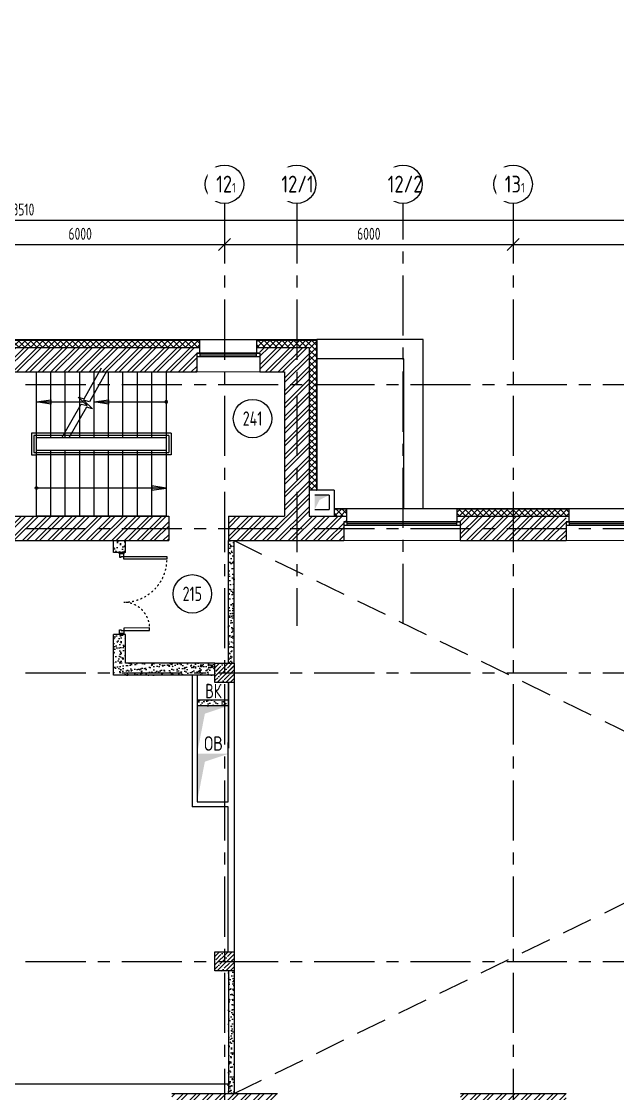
# Model space of a CAD drawing. Header units: millimetres. Extents: x -9318 to 9016603, y 0 to 838141.
# Drawn here: x 89182 to 101573, y 332258 to 354557 of the extents above; entities that cross this region are included whole.
import ezdxf
from ezdxf import colors
from ezdxf.entities.mleader import LeaderData, LeaderLine
from ezdxf.enums import TextEntityAlignment as Align
from ezdxf.math import Vec2, Vec3

# ---------------------------------------------------------------- set-up
doc = ezdxf.new("R2010")
doc.units = ezdxf.units.MM
for name, pattern in [('ACAD_ISO03W100', [30, 12, -18]), ('CENTER', [2, 1.25, -0.25, 0.25, -0.25]), ('DASHED', [19.05, 12.7, -6.35])]:
    doc.linetypes.add(name, pattern=pattern)
doc.layers.get('Defpoints').update_dxf_attribs({"color": 8})
doc.layers.add('АР_новое окно', color=160, linetype='Continuous')
doc.layers.add('АР_Номер помещения', color=1, linetype='Continuous', lineweight=25)
doc.styles.add('ICOCPEUR', font='isocpeur.ttf')
doc.styles.add('ISOCPEUR', font='isocpeur.ttf', dxfattribs={"width": 0.7})
doc.styles.add('ГОСТ 2.304', font='isocpeur.ttf', dxfattribs={"width": 0.7})
doc.dimstyles.new('СПДС', dxfattribs={"dimscale": 100, "dimtxt": 2.5, "dimasz": 2.5, "dimexe": 1.5, "dimexo": 0, "dimgap": 1, "dimtad": 1, "dimdec": 0, "dimrnd": 1, "dimtxsty": 'ГОСТ 2.304', "dimblk": 'OBLIQUE', "dimcen": 2.5, "dimdle": 1.5, "dimadec": 0, "dimazin": 2, "dimtfac": 0.75, "dimtdec": 0, "dimtmove": 1, "dimatfit": 3, "dimfxl": 1, "dimtolj": 1, "dimarcsym": 1})
pattern_1 = [(50, (140697.8, 216407.27), (215.17805, -18.82564), [22.5, -247.5]), (355, (140697.8, 216407.27), (-41.6254, 225.65764), [18, -198]), (100.45144, (140715.72, 216405.7), (173.55265, 206.832), [19.12206, -210.34263]), (46.1842, (140697.8, 216467.27), (320.1724, -49.6558), [33.75, -371.25]), (96.63564, (140724.47, 216463.14), (280.3986, 292.2356), [28.6831, -315.5141]), (351.18416, (140697.8, 216467.27), (280.3986, 292.2356), [27, -297]), (21, (140727.8, 216452.27), (179.07212, -120.78567), [22.5, -247.5]), (326, (140727.8, 216452.27), (72.9946, 217.545), [18, -198]), (71.45144, (140742.72, 216442.2), (252.0667, 96.75935), [19.12206, -210.34263]), (37.5, (140697.79, 216407.274), (3.647957, 99.868156), [0, -195.6, 0, -201, 0, -198.75]), (7.5, (140697.79, 216407.27), (78.92086, 118.32351), [0, -114.6, 0, -191.1, 0, -75.75]), (327.5, (140630.89, 216407.274), (160.14673, -6.76646), [0, -75, 0, -234, 0, -310.5]), (317.5, (140600.9, 216407.27), (174.95585, 30.0315), [0, -97.5, 0, -155.4, 0, -220.5])]
pattern_2 = [(45, (-887977.62, 380834.13), (-132.58252, 132.58252), []), (45, (-887889.23, 380834.13), (-132.58252, 132.58252), [])]

# ---------------------------------------------------------------- blocks, each defined once
blk = doc.blocks.new('*U924')
h = blk.add_hatch(color=8)
h.dxf.hatch_style = 1
edge = h.paths.add_edge_path()
edge.add_arc((0, 0), 27.6, 359.64, 719.64)
h = blk.add_hatch(color=8)
h.dxf.hatch_style = 1
h.paths.add_polyline_path([(1200, -44), (1200, 44), (1500, 0)])
at = {"color": 8}
blk.add_line((1500, 0), (0, 0), dxfattribs=at)
blk.add_lwpolyline([(1200, 44), (1200, -44), (1500, 0), (1200, 44)], dxfattribs=at)
blk.add_circle((0, 0), 27.6, dxfattribs=at)
blk = doc.blocks.new('*U925')
h = blk.add_hatch(color=8)
h.dxf.hatch_style = 1
edge = h.paths.add_edge_path()
edge.add_arc((0, 0), 27.6, 359.64, 719.64)
h = blk.add_hatch(color=8)
h.dxf.hatch_style = 1
h.paths.add_polyline_path([(2398, -44), (2398, 44), (2698, 0)])
at = {"color": 8}
blk.add_line((2698, 0), (0, 0), dxfattribs=at)
blk.add_lwpolyline([(2398, 44), (2398, -44), (2698, 0), (2398, 44)], dxfattribs=at)
blk.add_circle((0, 0), 27.6, dxfattribs=at)
blk = doc.blocks.new('*U17')
at = {"layer": 'АР_новое окно', "color": 8, "lineweight": 20}
for p, q in [((0, 3800), (-70, 3800)), ((0, 0), (-70, 0))]:
    blk.add_line(p, q, dxfattribs=at)
at = {"layer": 'АР_новое окно', "color": 8}
for p, q in [((-70, 3800), (-70, 0)), ((-70, 0), (-70, 3800)), ((0, 3800), (0, 0)), ((0, 3730), (-70, 3730)), ((-35, 3730), (-35, 70)), ((0, 70), (-70, 70))]:
    blk.add_line(p, q, dxfattribs=at)
blk = doc.blocks.new('*U799')
at = {"layer": 'АР_новое окно', "color": 8, "lineweight": 20}
for p, q in [((0, 2420), (-70, 2420)), ((0, 0), (-70, 0))]:
    blk.add_line(p, q, dxfattribs=at)
at = {"layer": 'АР_новое окно', "color": 8}
for p, q in [((-70, 2420), (-70, 0)), ((-70, 0), (-70, 2420)), ((0, 2350), (-70, 2350)), ((-35, 2350), (-35, 70)), ((0, 2420), (0, 0)), ((0, 70), (-70, 70))]:
    blk.add_line(p, q, dxfattribs=at)
blk = doc.blocks.new('*U801')
at = {"layer": 'АР_новое окно', "color": 8, "lineweight": 20}
for p, q in [((0, 1310), (-70, 1310)), ((0, 0), (-70, 0))]:
    blk.add_line(p, q, dxfattribs=at)
at = {"layer": 'АР_новое окно', "color": 8}
for p, q in [((-70, 1310), (-70, 0)), ((-70, 0), (-70, 1310)), ((0, 1240), (-70, 1240)), ((-35, 1240), (-35, 70)), ((0, 1310), (0, 0)), ((0, 70), (-70, 70))]:
    blk.add_line(p, q, dxfattribs=at)
blk = doc.blocks.new('_Oblique')
at = {"color": 8, "linetype": 'ByBlock', "lineweight": -2}
blk.add_line((-0.5, -0.5), (0.5, 0.5), dxfattribs=at)
blk = doc.blocks.new('*D1325')
at = {"color": 8, "lineweight": -2, "ltscale": 100, "transparency": 16777216}
for p, q in [((93402, 350407), (93402, 349765)), ((87402, 350288), (87402, 349765)), ((87252, 349915), (93552, 349915))]:
    blk.add_line(p, q, dxfattribs=at)
at = {"layer": 'Defpoints', "color": 0, "ltscale": 100, "transparency": 16777216}
for p in [(93402, 350407), (87402, 350288), (93402, 349915)]:
    blk.add_point(p, dxfattribs=at)
at = {"color": 8, "lineweight": -2, "ltscale": 100, "transparency": 16777216, "xscale": 250, "yscale": 250, "zscale": 250, "rotation": 180}
blk.add_blockref('_Oblique', (87402, 349915), dxfattribs=at)
at = {"color": 8, "lineweight": -2, "ltscale": 100, "transparency": 16777216, "xscale": 250, "yscale": 250, "zscale": 250}
blk.add_blockref('_Oblique', (93402, 349915), dxfattribs=at)
at = {"color": 8, "ltscale": 100, "transparency": 16777216, "insert": (90402, 350140), "char_height": 250, "attachment_point": 5, "style": 'ГОСТ 2.304'}
blk.add_mtext('\\A1;6000', dxfattribs=at)
blk = doc.blocks.new('*D1326')
at = {"color": 8, "lineweight": -2, "ltscale": 100, "transparency": 16777216}
for p, q in [((93402, 350376), (93402, 349765)), ((99402, 350451), (99402, 349765)), ((93252, 349915), (99552, 349915))]:
    blk.add_line(p, q, dxfattribs=at)
at = {"layer": 'Defpoints', "color": 0, "ltscale": 100, "transparency": 16777216}
for p in [(93402, 350376), (99402, 350451), (99402, 349915)]:
    blk.add_point(p, dxfattribs=at)
at = {"color": 8, "lineweight": -2, "ltscale": 100, "transparency": 16777216, "xscale": 250, "yscale": 250, "zscale": 250, "rotation": 180}
blk.add_blockref('_Oblique', (93402, 349915), dxfattribs=at)
at = {"color": 8, "lineweight": -2, "ltscale": 100, "transparency": 16777216, "xscale": 250, "yscale": 250, "zscale": 250}
blk.add_blockref('_Oblique', (99402, 349915), dxfattribs=at)
at = {"color": 8, "ltscale": 100, "transparency": 16777216, "insert": (96402, 350140), "char_height": 250, "attachment_point": 5, "style": 'ГОСТ 2.304'}
blk.add_mtext('\\A1;6000', dxfattribs=at)
blk = doc.blocks.new('*D1327')
at = {"color": 8, "lineweight": -2, "ltscale": 100, "transparency": 16777216}
for p, q in [((99402, 350451), (99402, 349765)), ((105402, 350488), (105402, 349765)), ((99252, 349915), (105552, 349915))]:
    blk.add_line(p, q, dxfattribs=at)
at = {"layer": 'Defpoints', "color": 0, "ltscale": 100, "transparency": 16777216}
for p in [(99402, 350451), (105402, 350488), (105402, 349915)]:
    blk.add_point(p, dxfattribs=at)
at = {"color": 8, "lineweight": -2, "ltscale": 100, "transparency": 16777216, "xscale": 250, "yscale": 250, "zscale": 250, "rotation": 180}
blk.add_blockref('_Oblique', (99402, 349915), dxfattribs=at)
at = {"color": 8, "lineweight": -2, "ltscale": 100, "transparency": 16777216, "xscale": 250, "yscale": 250, "zscale": 250}
blk.add_blockref('_Oblique', (105402, 349915), dxfattribs=at)
at = {"color": 8, "ltscale": 100, "transparency": 16777216, "insert": (102402, 350140), "char_height": 250, "attachment_point": 5, "style": 'ГОСТ 2.304'}
blk.add_mtext('\\A1;6000', dxfattribs=at)
blk = doc.blocks.new('*D1332')
at = {"color": 8, "lineweight": -2, "ltscale": 100, "transparency": 16777216}
for p, q in [((57402, 350420), (57402, 350570)), ((120912, 350420), (120912, 350570)), ((57252, 350420), (121062, 350420))]:
    blk.add_line(p, q, dxfattribs=at)
at = {"layer": 'Defpoints', "color": 0, "ltscale": 100, "transparency": 16777216}
for p in [(57402, 350420), (120912, 350420), (120912, 350420)]:
    blk.add_point(p, dxfattribs=at)
at = {"color": 8, "lineweight": -2, "ltscale": 100, "transparency": 16777216, "xscale": 250, "yscale": 250, "zscale": 250, "rotation": 180}
blk.add_blockref('_Oblique', (57402, 350420), dxfattribs=at)
at = {"color": 8, "lineweight": -2, "ltscale": 100, "transparency": 16777216, "xscale": 250, "yscale": 250, "zscale": 250}
blk.add_blockref('_Oblique', (120912, 350420), dxfattribs=at)
at = {"color": 8, "ltscale": 100, "transparency": 16777216, "insert": (89157, 350645), "char_height": 250, "attachment_point": 5, "style": 'ГОСТ 2.304'}
blk.add_mtext('\\A1;63510', dxfattribs=at)
blk = doc.blocks.new('*U1017')
at = {"layer": 'АР_Номер помещения', "color": 8}
blk.add_circle((-11949, 1922), 400, dxfattribs=at)
at = {"color": 8, "style": 'ISOCPEUR', "width": 0.7, "flags": 1}
blk.add_attdef('КАТЕГОРИЯ', (-499, -2092), '', height=250, dxfattribs=at)
at = {"layer": 'АР_Номер помещения', "color": 8, "style": 'ISOCPEUR', "width": 0.7}
blk.add_attdef('НОМЕР_ПОМЕЩЕНИЯ', text='', height=300, dxfattribs=at).set_placement((-11949, 1922), align=Align.MIDDLE_CENTER)
blk = doc.blocks.new('*U1132')
at = {"layer": 'АР_Номер помещения', "color": 8}
blk.add_circle((-18459, 2940), 400, dxfattribs=at)
at = {"color": 8, "style": 'ISOCPEUR', "width": 0.7, "flags": 1}
blk.add_attdef('КАТЕГОРИЯ', (-499, -2092), '', height=250, dxfattribs=at)
at = {"layer": 'АР_Номер помещения', "color": 8, "style": 'ISOCPEUR', "width": 0.7}
blk.add_attdef('НОМЕР_ПОМЕЩЕНИЯ', text='', height=300, dxfattribs=at).set_placement((-18459, 2940), align=Align.MIDDLE_CENTER)
blk = doc.blocks.new('_DotSmall')
at = {"color": 8, "linetype": 'ByBlock', "const_width": 0.5}
blk.add_lwpolyline([(-0.0625, 0, 1), (0.0625, 0, 1)], format="xyb", close=True, dxfattribs=at)
blk = doc.blocks.new('Дверь 1700')
at = {"color": 8}
for points in [[(80, 85), (80, 985), (133, 985), (133, 85)], [(1565, 620), (1567, 85), (1620, 85), (1620, 620)]]:
    blk.add_lwpolyline(points, close=True, dxfattribs=at)
at = {"color": 8, "ltscale": 100}
blk.add_lwpolyline([(1620, 85), (1620, 620)], dxfattribs=at)
at = {"color": 8}
for points in [[(0, 0), (0, 85), (21, 85), (21, 0), (0, 0)], [(21, 85), (21, 0), (96, 0), (96, 32), (80, 32), (80, 85), (21, 85)], [(1679, 85), (1679, 0), (1604, 0), (1604, 32), (1620, 32), (1620, 85), (1679, 85)], [(1700, 0), (1700, 85), (1679, 85), (1679, 0), (1700, 0)]]:
    blk.add_lwpolyline(points, dxfattribs=at)
at = {"color": 8, "linetype": 'ACAD_ISO03W100', "ltscale": 3}
for centre, radius, start, end in [((130, 84), 902, 0.0681, 93.207), ((1571, 84), 539, 84.7636, 179.866)]:
    blk.add_arc(centre, radius, start, end, dxfattribs=at)

msp = doc.modelspace()

# ---------------------------------------------------------------- hatches: boundary and pattern name
at = {"ltscale": 100}
h = msp.add_hatch(dxfattribs=at)
h.set_pattern_fill('ANSI37', color=256, scale=700)
h.set_pattern_definition([(45, (-885477.94, 383670.1), (-61.871843, 61.871843), []), (135, (-885477.94, 383670.1), (-61.871843, -61.871843), [])])
h.paths.add_polyline_path([(92892.03, 347777.96), (87142.03, 347777.96), (87142.03, 344267.96), (86577.03, 344267.96), (86577.03, 344417.96), (86992.03, 344417.96), (86992.03, 347927.96), (92892.03, 347927.96)])
h = msp.add_hatch(dxfattribs=at)
h.set_pattern_fill('ANSI37', color=256, scale=700)
h.set_pattern_definition([(45, (-882422.94, 380160.1), (-61.871843, 61.871843), []), (135, (-882422.94, 380160.1), (-61.871843, -61.871843), [])])
h.paths.add_polyline_path([(95162.03, 344804.41), (95162.03, 347777.96), (94072.03, 347777.96), (94072.03, 347927.96), (95312.03, 347927.96), (95312.03, 344804.41)])
h = msp.add_hatch(dxfattribs=at)
h.set_pattern_fill('ANSI32', color=256, scale=500)
h.set_pattern_definition(pattern_2)
h.paths.add_polyline_path([(92827.03, 347777.96), (87142.03, 347777.96), (87142.03, 344267.96), (86642.03, 344267.96), (86642.03, 343757.96), (92242.03, 343757.96), (92242.03, 344267.96), (87652.03, 344267.96), (87652.03, 347267.96), (92827.03, 347267.96)])
h = msp.add_hatch(dxfattribs=at)
h.set_pattern_fill('ANSI32', color=256, scale=500)
h.set_pattern_definition([(45, (-895980.59, 380834.13), (-132.58252, 132.58252), []), (45, (-895892.2, 380834.13), (-132.58252, 132.58252), [])])
h.paths.add_polyline_path([(96758.95, 345315.85), (96721.93, 345315.85)])
h.paths.add_polyline_path([(95882.03, 343757.96), (95882.03, 344149.04), (95947.03, 344149.04), (95947.03, 344267.96), (95162.03, 344267.96), (95162.03, 347777.96), (94137.03, 347777.96), (94137.03, 347267.96), (94652.03, 347267.96), (94652.03, 344267.96), (93482.03, 344267.96), (93482.03, 343757.96)])
h.paths.add_polyline_path([(98302.03, 344149.04), (98302.03, 343757.96), (100502.03, 343757.96), (100502.03, 344267.96), (98237.03, 344267.96), (98237.03, 344149.04)])
h = msp.add_hatch(color=256)
h.dxf.hatch_style = 1
h.paths.add_polyline_path([(89792.03, 346598.69), (89792.03, 346687.22), (89492.03, 346642.96)])
for points in [[(95279.38, 344404.41), (95379.38, 344604.41), (95579.38, 344704.41), (95279.38, 344704.41)], [(92832.02, 339323.2), (92994.52, 340160.7), (93482.02, 340323.2), (92832.02, 340323.2)], [(92831.89, 338323.96), (92994.39, 339161.46), (93481.89, 339323.96), (92831.89, 339323.96)]]:
    msp.add_hatch(color=256).paths.add_polyline_path(points)
h = msp.add_hatch(dxfattribs=at)
h.set_pattern_fill('ANSI37', color=256, scale=700)
h.set_pattern_definition([(45, (140697.79, 216407.274), (-61.871843, 61.871843), []), (135, (140697.79, 216407.274), (-61.871843, -61.871843), [])])
h.paths.add_polyline_path([(95947.03, 344417.96), (95679.38, 344417.96), (95679.38, 344267.96), (95947.03, 344267.96)])
h = msp.add_hatch(dxfattribs=at)
h.set_pattern_fill('ANSI37', color=256, scale=700)
h.set_pattern_definition([(45, (-877802.94, 380160.1), (-61.871843, 61.871843), []), (135, (-877802.94, 380160.1), (-61.871843, -61.871843), [])])
h.paths.add_polyline_path([(100567.03, 344267.96), (98237.03, 344267.96), (98237.03, 344417.96), (100567.03, 344417.96)])
h = msp.add_hatch(dxfattribs=at)
h.set_pattern_fill('AR-CONC', color=256, scale=30)
h.set_pattern_definition(pattern_1)
h.paths.add_polyline_path([(91341.81, 343757.96), (91092.03, 343757.96), (91092.03, 343748.51), (91341.81, 343757.97), (91342.03, 343507.96), (91341.81, 343757.97), (91092.03, 343748.51), (91092.03, 343507.96), (91342.03, 343507.96)])
h = msp.add_hatch(dxfattribs=at)
h.set_pattern_fill('AR-CONC', color=256, scale=30)
h.set_pattern_definition(pattern_1)
h.paths.add_polyline_path([(93601.81, 343757.96), (93481.81, 343757.96), (93481.81, 343757.94), (93601.81, 343757.97), (93601.81, 341906.15), (93601.81, 343757.97), (93481.81, 343757.94), (93482.03, 341207.96), (93602.03, 341207.96)])
h = msp.add_hatch(dxfattribs=at)
h.set_pattern_fill('AR-CONC', color=256, scale=30)
h.set_pattern_definition(pattern_1)
h.paths.add_polyline_path([(91341.81, 341807.96), (91221.81, 341807.96), (91092.03, 341807.94), (91341.81, 341807.97), (91342.03, 341557.96), (91341.81, 341807.97), (91092.03, 341807.94), (91092.03, 340957.96), (93202.03, 340957.96), (93202.03, 341207.96), (91342.03, 341207.96)])
h = msp.add_hatch(dxfattribs=at)
h.set_pattern_fill('AR-CONC', color=256, scale=30)
h.set_pattern_definition([(50, (5479.64, 217453.95), (215.17805, -18.82564), [22.5, -247.5]), (355, (5479.64, 217453.95), (-41.6254, 225.65764), [18, -198]), (100.45144, (5497.57, 217452.38), (173.55265, 206.832), [19.12206, -210.34263]), (46.1842, (5479.64, 217513.95), (320.1724, -49.6558), [33.75, -371.25]), (96.63564, (5506.32, 217509.8), (280.3986, 292.2356), [28.6831, -315.5141]), (351.18416, (5479.64, 217513.95), (280.3986, 292.2356), [27, -297]), (21, (5509.64, 217498.95), (179.07212, -120.78567), [22.5, -247.5]), (326, (5509.64, 217498.95), (72.9946, 217.545), [18, -198]), (71.45144, (5524.56, 217488.89), (252.0667, 96.75935), [19.12206, -210.34263]), (37.5, (5479.64, 217453.95), (3.647957, 99.868156), [0, -195.6, 0, -201, 0, -198.75]), (7.5, (5479.64, 217453.95), (78.92086, 118.32351), [0, -114.6, 0, -191.1, 0, -75.75]), (327.5, (5412.74, 217453.95), (160.14673, -6.76646), [0, -75, 0, -234, 0, -310.5]), (317.5, (5382.74, 217453.95), (174.95585, 30.0315), [0, -97.5, 0, -155.4, 0, -220.5])])
h.paths.add_polyline_path([(93202.03, 341208.28), (92832.03, 341208.28), (92832.03, 341088.28), (93202.03, 341088.28)])
h = msp.add_hatch(dxfattribs=at)
h.set_pattern_fill('ANSI35', color=256, scale=500)
h.set_pattern_definition([(45, (-863850.06, 381079.76), (-88.388348, 88.388348), []), (45, (-863761.68, 381079.76), (-88.388348, 88.388348), [156.25, -31.25, 0, -31.25])])
h.paths.add_polyline_path([(93602.03, 341208.28), (93202.03, 341208.28), (93202.03, 340808.28), (93602.03, 340808.28)])
h = msp.add_hatch(dxfattribs=at)
h.set_pattern_fill('ANSI35', color=256, scale=500)
h.set_pattern_definition([(45, (-863850.06, 381079.43), (-88.388348, 88.388348), []), (45, (-863761.68, 381079.43), (-88.388348, 88.388348), [156.25, -31.25, 0, -31.25])])
h.paths.add_polyline_path([(93602.03, 341207.96), (93202.03, 341207.96), (93202.03, 340807.96), (93602.03, 340807.96)])
h = msp.add_hatch(dxfattribs=at)
h.set_pattern_fill('AR-CONC', color=256, scale=30)
h.set_pattern_definition([(50, (5759.64, 216686.5), (215.17805, -18.82564), [22.5, -247.5]), (355, (5759.64, 216686.5), (-41.6254, 225.65764), [18, -198]), (100.45144, (5777.57, 216684.94), (173.55265, 206.832), [19.12206, -210.34263]), (46.1842, (5759.64, 216746.5), (320.1724, -49.6558), [33.75, -371.25]), (96.63564, (5786.32, 216742.37), (280.3986, 292.2356), [28.6831, -315.5141]), (351.18416, (5759.64, 216746.5), (280.3986, 292.2356), [27, -297]), (21, (5789.64, 216731.5), (179.07212, -120.78567), [22.5, -247.5]), (326, (5789.64, 216731.5), (72.9946, 217.545), [18, -198]), (71.45144, (5804.56, 216721.44), (252.0667, 96.75935), [19.12206, -210.34263]), (37.5, (5759.64, 216686.51), (3.647957, 99.868156), [0, -195.6, 0, -201, 0, -198.75]), (7.5, (5759.64, 216686.51), (78.92086, 118.32351), [0, -114.6, 0, -191.1, 0, -75.75]), (327.5, (5692.74, 216686.51), (160.14673, -6.76646), [0, -75, 0, -234, 0, -310.5]), (317.5, (5662.74, 216686.51), (174.95585, 30.0315), [0, -97.5, 0, -155.4, 0, -220.5])])
h.paths.add_polyline_path([(93482.03, 340440.84), (92832.03, 340440.84), (92832.03, 340320.84), (93482.03, 340320.84)])
h = msp.add_hatch(dxfattribs=at)
h.set_pattern_fill('ANSI35', color=256, scale=500)
h.set_pattern_definition([(45, (-863850.06, 375079.43), (-88.388348, 88.388348), []), (45, (-863761.68, 375079.43), (-88.388348, 88.388348), [156.25, -31.25, 0, -31.25])])
h.paths.add_polyline_path([(93602.03, 335207.96), (93202.03, 335207.96), (93202.03, 334807.96), (93602.03, 334807.96)])
h = msp.add_hatch(dxfattribs=at)
h.set_pattern_fill('AR-CONC', color=256, scale=30)
h.set_pattern_definition(pattern_1)
h.paths.add_polyline_path([(93602.03, 334807.96), (93482.03, 334807.96), (93482.03, 332257.96), (93602.03, 332257.96)])
h = msp.add_hatch(dxfattribs=at)
h.set_pattern_fill('ANSI32', color=256, scale=500)
h.set_pattern_definition(pattern_2)
h.paths.add_polyline_path([(94507.03, 332257.96), (92307.03, 332257.96), (92307.03, 331617.96), (94507.03, 331617.96)])
h = msp.add_hatch(dxfattribs=at)
h.set_pattern_fill('ANSI32', color=256, scale=500)
h.set_pattern_definition(pattern_2)
h.paths.add_polyline_path([(100507.03, 332257.96), (98307.03, 332257.96), (98307.03, 331617.96), (100507.03, 331617.96)])

# ---------------------------------------------------------------- linework, layer by layer
at = {"linetype": 'CENTER', "ltscale": 1000}
for p, q in [((93402.03, 350770.43), (93402.03, 295038.08)), ((94907.03, 350770.43), (94907.03, 341982.83)), ((97117.03, 342024.23), (97117.03, 350768.97)), ((99402.03, 350770.43), (99402.03, 295038.08)), ((51268.34, 347007.96), (134446.74, 347007.96)), ((51268.34, 344007.96), (134446.74, 344007.96)), ((51268.34, 341007.96), (134446.74, 341007.96)), ((51268.34, 335007.96), (134446.74, 335007.96))]:
    msp.add_line(p, q, dxfattribs=at)
at = {"ltscale": 100}
for p, q in [((95312.03, 347927.96), (95312.03, 344804.41)), ((95322.03, 347937.96), (95322.03, 344804.41)), ((87142.03, 347777.96), (92892.03, 347777.96)), ((92827.03, 347659.04), (92827.03, 347267.96)), ((92827.03, 347659.04), (92892.03, 347659.04)), ((92892.03, 347659.04), (92892.03, 347777.96)), ((94072.03, 347659.04), (94072.03, 347777.96)), ((94072.03, 347659.04), (94137.03, 347659.04)), ((94137.03, 347659.04), (94137.03, 347267.96)), ((95162.03, 347777.96), (95162.03, 344267.96)), ((87652.03, 347267.96), (92827.03, 347267.96)), ((89792.03, 345892.96), (89792.03, 347267.96)), ((90092.03, 345892.96), (90092.03, 347267.96)), ((90392.03, 345892.96), (90392.03, 347267.96)), ((90692.03, 345892.96), (90692.03, 347267.96)), ((90992.03, 345892.96), (90992.03, 347267.96)), ((91292.03, 345892.96), (91292.03, 347267.96)), ((91592.03, 345892.96), (91592.03, 347267.96)), ((91892.03, 345892.96), (91892.03, 347267.96)), ((94137.03, 347267.96), (94652.03, 347267.96)), ((94652.03, 347267.96), (94652.03, 344267.96)), ((89792.03, 344267.96), (89792.03, 345642.96)), ((90092.03, 344267.96), (90092.03, 345642.96)), ((90392.03, 344267.96), (90392.03, 345642.96)), ((90692.03, 344267.96), (90692.03, 345642.96)), ((90992.03, 344267.96), (90992.03, 345642.96)), ((91292.03, 344267.96), (91292.03, 345642.96)), ((91592.03, 344267.96), (91592.03, 345642.96)), ((91892.03, 344267.96), (91892.03, 345642.96)), ((95679.38, 344804.41), (95162.03, 344804.41)), ((95679.38, 344804.41), (95679.38, 344267.96)), ((95579.38, 344704.41), (95279.38, 344704.41)), ((95579.38, 344704.41), (95579.38, 344404.41)), ((95279.38, 344404.41), (95579.38, 344404.41)), ((95679.38, 344427.96), (121332.03, 344427.96)), ((95679.38, 344417.96), (95947.03, 344417.96)), ((98237.03, 344417.96), (100567.03, 344417.96)), ((87652.03, 344267.96), (92242.03, 344267.96)), ((92242.03, 344267.96), (92242.03, 343757.96)), ((93482.03, 344267.96), (94652.03, 344267.96)), ((93482.03, 344267.96), (93482.03, 343757.96)), ((95162.03, 344267.96), (95947.03, 344267.96)), ((95882.03, 344149.04), (95882.03, 343757.96)), ((95947.03, 344149.04), (95882.03, 344149.04)), ((95947.03, 344149.04), (95947.03, 344267.96)), ((98237.03, 344267.96), (100567.03, 344267.96)), ((98237.03, 344149.04), (98237.03, 344267.96)), ((98237.03, 344149.04), (98302.03, 344149.04)), ((98302.03, 344149.04), (98302.03, 343757.96)), ((100502.03, 344149.04), (100502.03, 343757.96)), ((100502.03, 344149.04), (100567.03, 344149.04)), ((100567.03, 344149.04), (100567.03, 344267.96)), ((86642.03, 343757.96), (92242.03, 343757.96)), ((91092.03, 343507.96), (91092.03, 343757.96)), ((93482.03, 343757.96), (95882.03, 343757.96)), ((98302.03, 343757.96), (100502.03, 343757.96)), ((91092.03, 340957.96), (91092.03, 341807.96)), ((93202.03, 340957.96), (91092.03, 340957.96)), ((92732.03, 340958.28), (92732.03, 338223.2)), ((92832.03, 340958.28), (92832.03, 338323.2)), ((93482.03, 340808.28), (93482.03, 339443.2)), ((93482.03, 340440.84), (92832.03, 340440.84)), ((93481.91, 338223.2), (92732.03, 338223.2)), ((93481.98, 335207.96), (93481.91, 338222.87)), ((93482.03, 334807.96), (93482.03, 332257.96)), ((87437.03, 332457.96), (93482.03, 332457.96)), ((92307.03, 332257.96), (94507.03, 332257.96)), ((98307.03, 332257.96), (100507.03, 332257.96))]:
    msp.add_line(p, q, dxfattribs=at)
at = {"lineweight": 15, "ltscale": 100}
for p, q in [((92827.03, 347659.04), (94137.03, 347659.04)), ((92827.03, 347267.96), (94137.03, 347267.96)), ((95947.03, 344149.04), (98302.03, 344149.04)), ((100567.03, 344149.04), (104302.03, 344149.04)), ((95882.03, 343757.96), (98302.03, 343757.96)), ((100502.03, 343757.96), (104302.03, 343757.96))]:
    msp.add_line(p, q, dxfattribs=at)
msp.add_line((89492.03, 346642.96), (90463.98, 346642.96))
at = {"linetype": 'DASHED', "ltscale": 50}
for p, q in [((93602.03, 332257.96), (117152.03, 343757.96)), ((93602.03, 343757.96), (117152.03, 332257.96))]:
    msp.add_line(p, q, dxfattribs=at)
at = {"ltscale": 100}
for points in [[(86982.03, 347937.96), (95322.03, 347937.96)], [(86992.03, 347927.96), (92892.03, 347927.96)], [(92892.03, 347777.96), (92892.03, 347937.96)], [(94072.03, 347777.96), (94072.03, 347937.96)], [(94072.03, 347927.96), (95312.03, 347927.96)], [(95679.38, 344427.96), (97530.78, 344427.96), (97530.78, 347937.96), (95321.33, 347937.96), (95320.84, 344804.41)], [(94072.03, 347777.96), (95162.03, 347777.96)], [(95679.38, 344427.98), (97130.78, 344427.93), (97130.78, 347537.96), (95320.99, 347538.02), (95320.62, 344804.41)], [(92192.03, 347267.96), (92192.03, 344267.96), (89492.03, 344267.96), (89492.03, 347267.96)], [(89492.03, 347267.96), (92192.03, 347267.96)], [(92292.34, 345992.56), (89391.73, 345992.56), (89391.73, 345543.62), (89492.03, 345543.62)], [(92242.34, 345943.22), (89441.73, 345943.22), (89441.73, 345592.96), (92242.34, 345592.96)], [(92192.03, 345892.96), (89492.03, 345892.96)], [(92192.03, 345993.22), (92192.03, 345943.22)], [(92292.34, 345992.56), (92292.34, 345543.61), (92192.03, 345543.61)], [(92242.34, 345943.22), (92242.34, 345592.96)], [(89492.03, 345642.96), (92192.03, 345642.96)], [(92192.03, 345593.61), (92192.03, 345543.61), (89492.03, 345543.62)], [(95947.03, 344267.96), (95947.03, 344427.96)], [(98237.03, 344267.96), (98237.03, 344427.96)], [(100567.03, 344267.96), (100567.03, 344427.96)], [(91342.03, 343507.96), (91342.03, 343757.96)], [(93482.03, 341207.96), (93482.03, 343757.96)], [(93602.03, 341207.96), (93602.03, 343757.96)], [(91342.03, 343507.96), (91092.03, 343507.96)], [(91342.03, 341807.96), (91092.03, 341807.96)], [(91342.03, 341207.96), (91342.03, 341807.96)], [(93202.03, 341207.96), (91342.03, 341207.96)], [(93602.03, 341208.28), (93602.03, 340807.96), (93202.03, 340807.96), (93202.03, 341208.28)], [(93202.03, 341208.28), (93602.03, 341208.28)], [(93202.03, 341207.96), (93602.03, 341207.96)], [(92832.03, 338323.2), (93481.91, 338323.2), (93482.03, 340808.28)], [(93602.03, 340808.28), (93202.03, 340808.28)], [(93602.03, 340807.96), (93602.03, 335207.96)], [(93481.87, 340320.84), (92832.03, 340320.84)], [(93602.03, 334807.96), (93602.03, 332257.96)]]:
    msp.add_lwpolyline(points, dxfattribs=at)
at = {"ltscale": 25}
for points in [[(90021.29, 345892.96), (90421.36, 346599.82), (90545.53, 346565.44), (90358.75, 346742.97), (90482.93, 346708.6), (90847.09, 347352.03)], [(90958.4, 347289.03), (90594.23, 346645.61), (90470.05, 346679.98), (90656.84, 346502.45), (90532.66, 346536.82), (90168.24, 345892.96)]]:
    msp.add_lwpolyline(points, dxfattribs=at)
msp.add_lwpolyline([(89792.03, 346687.22), (89792.03, 346598.69), (89492.03, 346642.96), (89792.03, 346687.22)])
at = {"ltscale": 100}
msp.add_lwpolyline([(93202.03, 335207.96), (93602.03, 335207.96), (93602.03, 334807.96), (93202.03, 334807.96)], close=True, dxfattribs=at)
at = {"ltscale": 0.5}
for centre in [(93402.03, 351170.43), (94902.03, 351170.43), (97112.03, 351170.43), (99402.03, 351170.43)]:
    msp.add_circle(centre, 400, dxfattribs=at)

# ---------------------------------------------------------------- block references
at = {"xscale": -1, "rotation": 90}
for name, p in [('*U801', (94137.03, 347589.04)), ('*U799', (98302.03, 344079.04)), ('*U17', (104302.03, 344079.04))]:
    msp.add_blockref(name, p, dxfattribs=at)
at = {"ltscale": 100, "xscale": -1}
msp.add_blockref('*U924', (92192.03, 346642.96), dxfattribs=at)
ref = msp.add_blockref('*U1017', (105933.9, 344374.73))
ref.add_attrib('НОМЕР_ПОМЕЩЕНИЯ', '241', dxfattribs={"layer": 'АР_Номер помещения', "color": 8, "height": 300, "style": 'ISOCPEUR', "width": 0.7}).set_placement((93985, 346296.67), align=Align.MIDDLE_CENTER)
at = {"ltscale": 100}
msp.add_blockref('*U925', (89493.7, 344852.16), dxfattribs=at)
at = {"rotation": 270}
msp.add_blockref('Дверь 1700', (91222.03, 343507.96), dxfattribs=at)
ref = msp.add_blockref('*U1132', (111192.14, 339711.31))
ref.add_attrib('НОМЕР_ПОМЕЩЕНИЯ', '215', dxfattribs={"layer": 'АР_Номер помещения', "color": 8, "height": 300, "style": 'ISOCPEUR', "width": 0.7}).set_placement((92733.43, 342651.77), align=Align.MIDDLE_CENTER)

# ---------------------------------------------------------------- texts
at = {"ltscale": 100, "char_height": 300, "attachment_point": 5, "line_spacing_factor": 0.7, "style": 'ICOCPEUR'}
for s, insert in [('\\A1;{\\W0.7;ВК}', (93171.71, 340629.49)), ('\\A1;{\\W0.8;ОВ}', (93172.89, 339538.52))]:
    msp.add_mtext(s, dxfattribs=dict(at, insert=insert))

# ---------------------------------------------------------------- dimensions: what is measured, and where the dimension line sits
at = {"ltscale": 100}
for base, p1, p2, picture, middle in [((93402.03, 349915.06), (87402.03, 350287.9), (93402.03, 350407.39), '*D1325', (90402.03, 350140.06)), ((99402.03, 349915.06), (93402.03, 350376.25), (99402.03, 350450.72), '*D1326', (96402.03, 350140.06)), ((105402.03, 349915.06), (99402.03, 350450.72), (105402.03, 350487.72), '*D1327', (102402.03, 350140.06))]:
    dim = msp.add_linear_dim(base=base, p1=p1, p2=p2, dimstyle='СПДС', override={"dimclrd": 8, "dimclre": 8, "dimclrt": 8}, dxfattribs=at)
    dim.commit()
    dim.dimension.update_dxf_attribs({"geometry": picture, "text_midpoint": middle})

# ---------------------------------------------------------------- next in the draw order: texts
at = {"char_height": 350, "width": 123.8671, "attachment_point": 1, "line_spacing_factor": 1.149209, "style": 'ГОСТ 2.304', "bg_fill": 2}
for s, insert in [('{\\W0.8;12\\H0.57143x;1}', (93227.94, 351348.2)), ('{\\W0.8;12/1}', (94584.33, 351348.2)), ('{\\W0.8;12/2}', (96794.33, 351348.2))]:
    msp.add_mtext(s, dxfattribs=dict(at, insert=insert))
at = {"ltscale": 0.5, "insert": (99227.94, 351348.2), "char_height": 350, "width": 123.8671, "attachment_point": 1, "line_spacing_factor": 1.149209, "style": 'ГОСТ 2.304', "bg_fill": 2}
msp.add_mtext('{\\W0.8;13\\H0.57143x;1}', dxfattribs=at)

# ---------------------------------------------------------------- next in the draw order: dimensions: what is measured, and where the dimension line sits
at = {"ltscale": 100}
dim = msp.add_linear_dim(base=(120912.03, 350420.43), p1=(57402.03, 350420.43), p2=(120912.03, 350420.43), dimstyle='СПДС', override={"dimclrd": 8, "dimclre": 8, "dimclrt": 8}, dxfattribs=at)
dim.commit()
dim.dimension.update_dxf_attribs({"geometry": '*D1332', "text_midpoint": (89157.03, 350645.43)})

# ---------------------------------------------------------------- next in the draw order: leaders
ml = msp.add_multileader_mtext('Standard')
ml.set_content('+13,200', color=8, style='ISOCPEUR')
ml.set_leader_properties(color=8, linetype='Continuous', lineweight=-1)
ml.set_arrow_properties(name='DOTSMALL')
ml.build(insert=Vec2(0, 0))
ml.multileader.update_dxf_attribs({"has_text_frame": 1, "text_left_attachment_type": 4, "text_right_attachment_type": 4, "dogleg_length": 100, "arrow_head_size": 180})
ctx = ml.context
ctx.base_point, ctx.char_height, ctx.arrow_head_size, ctx.landing_gap_size, ctx.plane_origin = Vec3(93068.63, 826103.47), 250, 180, 50, Vec3(90907.41, 825512.23)
ctx.left_attachment, ctx.right_attachment = 4, 4
notes = []
notes.append((ctx, [(0, (0, 0, 0), (0, 0), (1, 0), 1, [])]))
ctx.mtext.insert, ctx.mtext.width, ctx.mtext.line_spacing_style, ctx.mtext.flow_direction = Vec3(93118.63, 826436.81), 852.697, 2, 5
ml = msp.add_multileader_mtext('Standard')
ml.set_content('+13,700', color=8, style='ISOCPEUR')
ml.set_leader_properties(color=8, linetype='Continuous', lineweight=-1)
ml.set_arrow_properties(name='DOTSMALL')
ml.build(insert=Vec2(0, 0))
ml.multileader.update_dxf_attribs({"has_text_frame": 1, "text_left_attachment_type": 4, "text_right_attachment_type": 4, "dogleg_length": 100, "arrow_head_size": 180})
ctx = ml.context
ctx.base_point, ctx.char_height, ctx.arrow_head_size, ctx.landing_gap_size, ctx.plane_origin = Vec3(118053.07, 658154.33), 250, 180, 50, Vec3(117803.7, 657493.51)
ctx.left_attachment, ctx.right_attachment = 4, 4
notes.append((ctx, [(0, (0, 0, 0), (0, 0), (1, 0), 1, [])]))
ctx.mtext.insert, ctx.mtext.width, ctx.mtext.line_spacing_style, ctx.mtext.flow_direction = Vec3(118103.07, 658487.66), 852.697, 2, 5
ml = msp.add_multileader_mtext('Standard')
ml.set_content('+15,850', color=8, style='ISOCPEUR')
ml.set_leader_properties(color=8, linetype='Continuous', lineweight=-1)
ml.set_arrow_properties(name='DOTSMALL')
ml.build(insert=Vec2(0, 0))
ml.multileader.update_dxf_attribs({"has_text_frame": 1, "text_left_attachment_type": 4, "text_right_attachment_type": 4, "dogleg_length": 100, "arrow_head_size": 180})
ctx = ml.context
ctx.base_point, ctx.char_height, ctx.arrow_head_size, ctx.landing_gap_size, ctx.plane_origin = Vec3(116043.29, 652621.27), 250, 180, 50, Vec3(116522.41, 649668.82)
ctx.left_attachment, ctx.right_attachment = 4, 4
notes.append((ctx, [(0, (0, 0, 0), (0, 0), (1, 0), 1, [])]))
ctx.mtext.insert, ctx.mtext.width, ctx.mtext.line_spacing_style, ctx.mtext.flow_direction = Vec3(116093.29, 652954.61), 852.697, 2, 5
ml = msp.add_multileader_mtext('Standard')
ml.set_content('+9,800', color=8, style='ISOCPEUR')
ml.set_leader_properties(color=8, linetype='Continuous', lineweight=-1)
ml.set_arrow_properties(name='DOTSMALL')
ml.build(insert=Vec2(0, 0))
ml.multileader.update_dxf_attribs({"has_text_frame": 1, "text_left_attachment_type": 4, "text_right_attachment_type": 4, "dogleg_length": 100, "arrow_head_size": 180})
ctx = ml.context
ctx.base_point, ctx.char_height, ctx.arrow_head_size, ctx.landing_gap_size, ctx.plane_origin = Vec3(118053.07, 538154.33), 250, 180, 50, Vec3(117803.7, 537493.51)
ctx.left_attachment, ctx.right_attachment = 4, 4
notes.append((ctx, [(0, (0, 0, 0), (0, 0), (1, 0), 1, [])]))
ctx.mtext.insert, ctx.mtext.width, ctx.mtext.line_spacing_style, ctx.mtext.flow_direction = Vec3(118103.07, 538487.66), 852.697, 2, 5
ml = msp.add_multileader_mtext('Standard')
ml.set_content('+11,750', color=8, style='ISOCPEUR')
ml.set_leader_properties(color=8, linetype='Continuous', lineweight=-1)
ml.set_arrow_properties(name='DOTSMALL')
ml.build(insert=Vec2(0, 0))
ml.multileader.update_dxf_attribs({"has_text_frame": 1, "text_left_attachment_type": 4, "text_right_attachment_type": 4, "dogleg_length": 100, "arrow_head_size": 180})
ctx = ml.context
ctx.base_point, ctx.char_height, ctx.arrow_head_size, ctx.landing_gap_size, ctx.plane_origin = Vec3(116043.29, 532621.27), 250, 180, 50, Vec3(116522.41, 529668.82)
ctx.left_attachment, ctx.right_attachment = 4, 4
notes.append((ctx, [(0, (0, 0, 0), (0, 0), (1, 0), 1, [])]))
ctx.mtext.insert, ctx.mtext.width, ctx.mtext.line_spacing_style, ctx.mtext.flow_direction = Vec3(116093.29, 532954.61), 852.697, 2, 5
for ctx, leaders in notes:
    for number, flags, end, landing, length, lines in leaders:
        leader = LeaderData()
        leader.index, (leader.has_last_leader_line, leader.has_dogleg_vector, leader.attachment_direction) = number, flags
        leader.last_leader_point, leader.dogleg_vector, leader.dogleg_length = Vec3(end), Vec3(landing), length
        for number, points, colour, breaks in lines:
            line = LeaderLine()
            line.index, line.vertices, line.color, line.breaks = number, Vec3.list(points), colors.encode_raw_color(colour), breaks
            leader.lines.append(line)
        ctx.leaders.append(leader)

doc.saveas('drawing.dxf')
